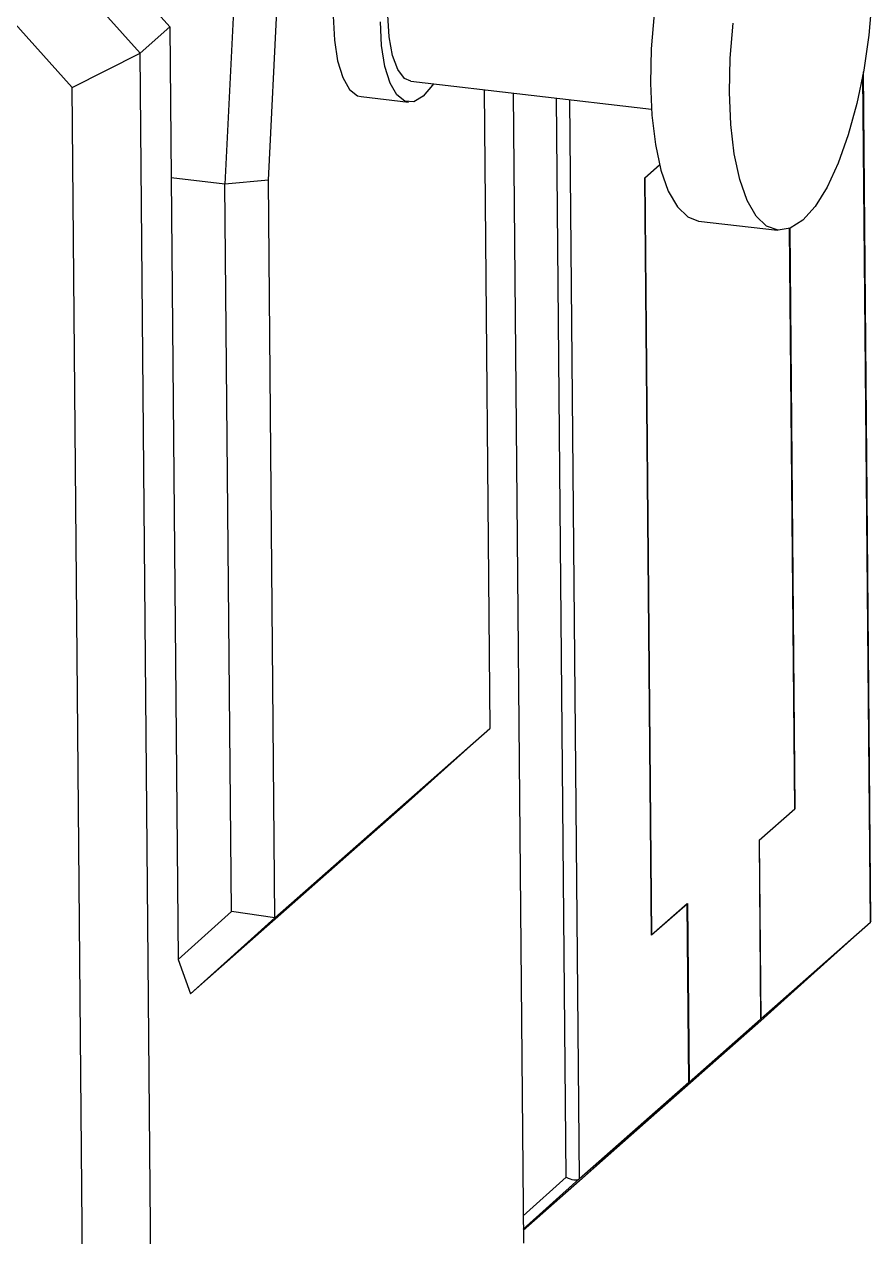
# Model space of a CAD drawing. Header units: millimetres. Extents: x 0 to 279, y 0 to 216.
# Drawn here: x 84.87 to 97.42, y 158.31 to 176.28 of the extents above; entities that cross this region are included whole.
import ezdxf

# ---------------------------------------------------------------- set-up
doc = ezdxf.new("R2010")
doc.units = ezdxf.units.MM

msp = doc.modelspace()

# ---------------------------------------------------------------- linework, layer by layer
at = {"color": 7, "linetype": 'Continuous', "lineweight": 25}
for p, q in [((88.493, 186.858), (87.839, 173.91)), ((88.484, 173.972), (89.125, 186.676)), ((86.582, 175.853), (84.93, 177.696)), ((86.174, 177.191), (87.024, 176.243)), ((85.576, 175.344), (84.311, 176.755)), ((86.582, 175.853), (87.024, 176.243)), ((87.024, 176.243), (87.044, 174.003)), ((85.576, 175.344), (86.582, 175.853)), ((86.782, 153.384), (86.582, 175.853)), ((97.412, 162.994), (97.301, 175.574)), ((90.595, 175.437), (94.159, 175.02)), ((85.77, 153.53), (85.576, 175.344)), ((89.857, 175.208), (90.559, 175.126)), ((91.679, 175.31), (91.763, 165.844)), ((92.11, 175.259), (92.262, 158.217)), ((94.279, 174.196), (94.06, 174.003)), ((94.062, 174.002), (94.28, 174.193)), ((87.839, 173.91), (87.044, 174.003)), ((87.044, 174.003), (87.147, 162.423)), ((88.484, 173.972), (87.839, 173.91)), ((88.581, 163.038), (88.484, 173.972)), ((94.16, 162.781), (94.06, 174.003)), ((94.062, 174.002), (94.06, 174.002)), ((94.062, 174.002), (94.162, 162.785)), ((87.935, 163.132), (87.839, 173.91)), ((94.857, 173.365), (96.026, 173.228)), ((96.283, 164.656), (96.207, 173.254)), ((96.208, 173.255), (96.285, 164.655)), ((88.581, 163.038), (91.763, 165.844)), ((91.763, 165.844), (90.511, 164.717)), ((87.329, 161.911), (90.511, 164.717)), ((95.753, 164.188), (96.283, 164.656)), ((96.285, 164.655), (95.755, 164.185)), ((96.285, 164.655), (96.282, 164.656)), ((95.753, 164.188), (95.776, 161.538)), ((95.755, 164.185), (95.753, 164.185)), ((95.755, 164.185), (95.778, 161.54)), ((94.69, 163.247), (94.16, 162.781)), ((94.162, 162.785), (94.692, 163.253)), ((94.686, 163.247), (94.69, 163.247)), ((94.714, 160.601), (94.69, 163.247)), ((94.692, 163.253), (94.716, 160.603)), ((87.147, 162.423), (87.935, 163.132)), ((87.329, 161.911), (88.581, 163.038)), ((88.581, 163.038), (87.935, 163.132)), ((95.778, 161.54), (97.403, 162.972)), ((95.78, 161.512), (97.403, 162.972)), ((94.162, 162.785), (94.16, 162.785)), ((87.147, 162.423), (87.329, 161.911)), ((94.156, 160.079), (95.778, 161.54)), ((94.154, 160.078), (95.776, 161.538)), ((95.78, 161.512), (94.156, 160.079)), ((94.716, 160.603), (95.776, 161.538)), ((93.089, 159.168), (94.714, 160.601)), ((94.714, 160.601), (93.092, 159.141)), ((94.716, 160.603), (93.093, 159.142)), ((94.154, 160.078), (93.093, 159.142)), ((94.156, 160.079), (94.156, 160.079)), ((93.092, 159.141), (92.26, 158.407)), ((93.093, 159.142), (93.093, 159.142))]:
    msp.add_line(p, q, dxfattribs=at)
at = {"color": 8, "linetype": 'Continuous', "lineweight": 25}
for p, q in [((97.403, 162.972), (97.291, 175.522)), ((92.895, 159.197), (92.753, 175.184)), ((92.947, 175.162), (93.089, 159.168)), ((92.258, 158.623), (92.895, 159.197)), ((93.089, 159.168), (92.26, 158.422))]:
    msp.add_line(p, q, dxfattribs=at)
at = {"color": 7, "linetype": 'Continuous', "lineweight": 25, "flags": 128}
for points in [[(95.554, 179.324), (95.544, 179.325), (95.365, 179.296), (95.18, 179.176), (94.996, 178.971), (94.819, 178.686), (94.653, 178.329), (94.504, 177.913), (94.377, 177.448), (94.274, 176.95), (94.2, 176.434), (94.156, 175.915), (94.145, 175.409)], [(97.423, 176.638), (97.38, 176.119), (97.306, 175.602), (97.203, 175.105), (97.075, 174.64), (96.927, 174.224), (96.761, 173.867), (96.583, 173.582), (96.4, 173.377), (96.215, 173.257), (96.035, 173.227), (95.866, 173.288), (95.712, 173.438), (95.578, 173.671), (95.468, 173.982), (95.386, 174.361), (95.334, 174.795), (95.314, 175.273)], [(89.442, 176.401), (89.461, 176.047), (89.51, 175.738), (89.586, 175.49), (89.686, 175.315), (89.805, 175.222), (89.857, 175.208)], [(90.926, 175.393), (90.914, 175.376), (90.777, 175.213), (90.639, 175.133), (90.507, 175.14), (90.388, 175.233), (90.288, 175.408), (90.211, 175.656), (90.162, 175.965), (90.143, 176.319)], [(90.595, 175.437), (90.5, 175.479), (90.4, 175.609), (90.323, 175.818), (90.273, 176.093), (90.254, 176.416)], [(95.314, 175.273), (95.325, 175.778), (95.369, 176.297)], [(94.145, 175.409), (94.165, 174.932), (94.217, 174.497), (94.299, 174.119), (94.409, 173.808), (94.543, 173.574), (94.697, 173.425), (94.857, 173.365)]]:
    msp.add_lwpolyline(points, dxfattribs=at)
at = {"color": 7, "linetype": 'Continuous', "lineweight": 25}
for centre, start_param, end_param in [((97.262, 163.047), 6.098632, 6.462947), ((92.948, 159.243), 4.527835, 6.098632)]:
    msp.add_ellipse(centre, major_axis=(0.148, -0.065), ratio=0.403251, start_param=start_param, end_param=end_param, dxfattribs=at)

doc.saveas('drawing.dxf')
